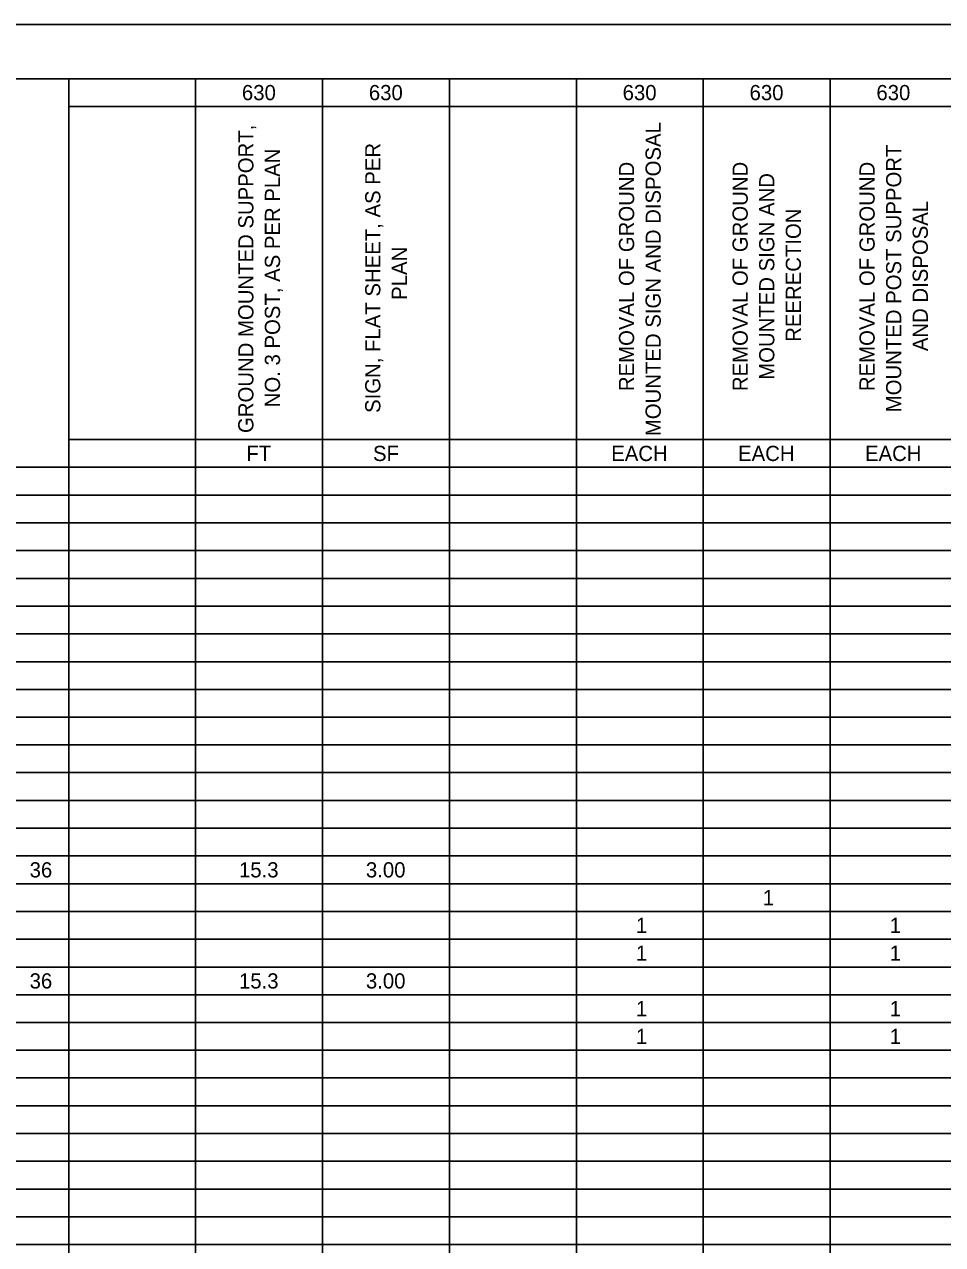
# Model space of a CAD drawing. Extents: x 0 to 34, y 0 to 22.
# Drawn here: x 8.96 to 17.41, y 10.76 to 22 of the extents above; entities that cross this region are included whole.
import ezdxf

# ---------------------------------------------------------------- set-up
doc = ezdxf.new("R2010")
doc.units = 0
for name, color, linetype in [('Default', 7, 'Continuous'), ('SH_Border', 7, 'Continuous'), ('SH_Cut_Line', 7, 'Continuous')]:
    doc.layers.add(name, color=color, linetype=linetype)

msp = doc.modelspace()

# ---------------------------------------------------------------- linework, layer by layer
at = {"layer": 'Default'}
for p, q in [((8.476, 21.5), (9.364, 21.5)), ((9.364, 21.5), (10.533, 21.5)), ((9.364, 21.5), (9.364, 21.244)), ((10.533, 21.5), (12.87, 21.5)), ((10.533, 21.5), (10.533, 21.244)), ((11.702, 21.5), (11.702, 21.244)), ((12.87, 21.5), (24.557, 21.5)), ((12.87, 21.5), (12.87, 21.244)), ((14.039, 21.5), (14.039, 21.244)), ((15.208, 21.5), (15.208, 21.244)), ((16.377, 21.5), (16.377, 21.244)), ((9.364, 21.244), (10.533, 21.244)), ((9.364, 21.244), (9.364, 20.989)), ((10.533, 21.244), (12.87, 21.244)), ((10.533, 21.244), (10.533, 20.989)), ((11.702, 21.244), (11.702, 20.989)), ((12.87, 21.244), (24.557, 21.244)), ((12.87, 21.244), (12.87, 20.989)), ((14.039, 21.244), (14.039, 20.989)), ((15.208, 21.244), (15.208, 20.989)), ((16.377, 21.244), (16.377, 20.989)), ((9.364, 20.989), (9.364, 20.733)), ((10.533, 20.989), (10.533, 20.733)), ((11.702, 20.989), (11.702, 20.733)), ((12.87, 20.989), (12.87, 20.733)), ((14.039, 20.989), (14.039, 20.733)), ((15.208, 20.989), (15.208, 20.733)), ((16.377, 20.989), (16.377, 20.733)), ((9.364, 20.733), (9.364, 20.477)), ((10.533, 20.733), (10.533, 20.477)), ((11.702, 20.733), (11.702, 20.477)), ((12.87, 20.733), (12.87, 20.477)), ((14.039, 20.733), (14.039, 20.477)), ((15.208, 20.733), (15.208, 20.477)), ((16.377, 20.733), (16.377, 20.477)), ((9.364, 20.477), (9.364, 20.222)), ((10.533, 20.477), (10.533, 20.222)), ((11.702, 20.477), (11.702, 20.222)), ((12.87, 20.477), (12.87, 20.222)), ((14.039, 20.477), (14.039, 20.222)), ((15.208, 20.477), (15.208, 20.222)), ((16.377, 20.477), (16.377, 20.222)), ((9.364, 20.222), (9.364, 19.966)), ((10.533, 20.222), (10.533, 19.966)), ((11.702, 20.222), (11.702, 19.966)), ((12.87, 20.222), (12.87, 19.966)), ((14.039, 20.222), (14.039, 19.966)), ((15.208, 20.222), (15.208, 19.966)), ((16.377, 20.222), (16.377, 19.966)), ((9.364, 19.966), (9.364, 19.71)), ((10.533, 19.966), (10.533, 19.71)), ((11.702, 19.966), (11.702, 19.71)), ((12.87, 19.966), (12.87, 19.71)), ((14.039, 19.966), (14.039, 19.71)), ((15.208, 19.966), (15.208, 19.71)), ((16.377, 19.966), (16.377, 19.71)), ((9.364, 19.71), (9.364, 19.199)), ((10.533, 19.71), (10.533, 19.199)), ((11.702, 19.71), (11.702, 19.199)), ((12.87, 19.71), (12.87, 19.199)), ((14.039, 19.71), (14.039, 19.199)), ((15.208, 19.71), (15.208, 19.199)), ((16.377, 19.71), (16.377, 19.199)), ((9.364, 19.199), (9.364, 18.432)), ((10.533, 19.199), (10.533, 18.432)), ((11.702, 19.199), (11.702, 18.432)), ((12.87, 19.199), (12.87, 18.432)), ((14.039, 19.199), (14.039, 18.432)), ((15.208, 19.199), (15.208, 18.432)), ((16.377, 19.199), (16.377, 18.432)), ((9.364, 18.432), (9.364, 18.177)), ((10.533, 18.432), (10.533, 18.177)), ((11.702, 18.432), (11.702, 18.177)), ((12.87, 18.432), (12.87, 18.177)), ((14.039, 18.432), (14.039, 18.177)), ((15.208, 18.432), (15.208, 18.177)), ((16.377, 18.432), (16.377, 18.177)), ((9.364, 18.177), (10.533, 18.177)), ((9.364, 18.177), (9.364, 17.665)), ((10.533, 18.177), (12.87, 18.177)), ((10.533, 18.177), (10.533, 17.665)), ((11.702, 18.177), (11.702, 17.665)), ((12.87, 18.177), (24.557, 18.177)), ((12.87, 18.177), (12.87, 17.665)), ((14.039, 18.177), (14.039, 17.665)), ((15.208, 18.177), (15.208, 17.665)), ((16.377, 18.177), (16.377, 17.665)), ((8.476, 17.921), (10.533, 17.921)), ((10.533, 17.921), (12.87, 17.921)), ((12.87, 17.921), (24.557, 17.921)), ((8.476, 17.665), (10.533, 17.665)), ((9.364, 17.665), (9.364, 17.41)), ((10.533, 17.665), (12.87, 17.665)), ((10.533, 17.665), (10.533, 17.41)), ((11.702, 17.665), (11.702, 17.41)), ((12.87, 17.665), (24.557, 17.665)), ((12.87, 17.665), (12.87, 17.41)), ((14.039, 17.665), (14.039, 17.41)), ((15.208, 17.665), (15.208, 17.41)), ((16.377, 17.665), (16.377, 17.41)), ((8.476, 17.41), (10.533, 17.41)), ((9.364, 17.41), (9.364, 16.387)), ((10.533, 17.41), (12.87, 17.41)), ((10.533, 17.41), (10.533, 16.387)), ((11.702, 17.41), (11.702, 16.387)), ((12.87, 17.41), (24.557, 17.41)), ((12.87, 17.41), (12.87, 16.387)), ((14.039, 17.41), (14.039, 16.387)), ((15.208, 17.41), (15.208, 16.387)), ((16.377, 17.41), (16.377, 16.387)), ((8.476, 17.154), (10.533, 17.154)), ((10.533, 17.154), (12.87, 17.154)), ((12.87, 17.154), (24.557, 17.154)), ((8.476, 16.898), (10.533, 16.898)), ((10.533, 16.898), (12.87, 16.898)), ((12.87, 16.898), (24.557, 16.898)), ((8.476, 16.643), (10.533, 16.643)), ((10.533, 16.643), (12.87, 16.643)), ((12.87, 16.643), (24.557, 16.643)), ((8.476, 16.387), (10.533, 16.387)), ((9.364, 16.387), (9.364, 16.131)), ((10.533, 16.387), (12.87, 16.387)), ((10.533, 16.387), (10.533, 16.131)), ((11.702, 16.387), (11.702, 16.131)), ((12.87, 16.387), (24.557, 16.387)), ((12.87, 16.387), (12.87, 16.131)), ((14.039, 16.387), (14.039, 16.131)), ((15.208, 16.387), (15.208, 16.131)), ((16.377, 16.387), (16.377, 16.131)), ((8.476, 16.131), (10.533, 16.131)), ((9.364, 16.131), (9.364, 15.62)), ((10.533, 16.131), (12.87, 16.131)), ((10.533, 16.131), (10.533, 15.62)), ((11.702, 16.131), (11.702, 15.62)), ((12.87, 16.131), (24.557, 16.131)), ((12.87, 16.131), (12.87, 15.62)), ((14.039, 16.131), (14.039, 15.62)), ((15.208, 16.131), (15.208, 15.62)), ((16.377, 16.131), (16.377, 15.62)), ((8.476, 15.876), (10.533, 15.876)), ((10.533, 15.876), (12.87, 15.876)), ((12.87, 15.876), (24.557, 15.876)), ((8.476, 15.62), (10.533, 15.62)), ((9.364, 15.62), (9.364, 15.109)), ((10.533, 15.62), (12.87, 15.62)), ((10.533, 15.62), (10.533, 15.109)), ((11.702, 15.62), (11.702, 15.109)), ((12.87, 15.62), (24.557, 15.62)), ((12.87, 15.62), (12.87, 15.109)), ((14.039, 15.62), (14.039, 15.109)), ((15.208, 15.62), (15.208, 15.109)), ((16.377, 15.62), (16.377, 15.109)), ((8.476, 15.364), (10.533, 15.364)), ((10.533, 15.364), (12.87, 15.364)), ((12.87, 15.364), (24.557, 15.364)), ((8.476, 15.109), (10.533, 15.109)), ((9.364, 15.109), (9.364, 14.853)), ((10.533, 15.109), (12.87, 15.109)), ((10.533, 15.109), (10.533, 14.853)), ((11.702, 15.109), (11.702, 14.853)), ((12.87, 15.109), (24.557, 15.109)), ((12.87, 15.109), (12.87, 14.853)), ((14.039, 15.109), (14.039, 14.853)), ((15.208, 15.109), (15.208, 14.853)), ((16.377, 15.109), (16.377, 14.853)), ((8.476, 14.853), (10.533, 14.853)), ((9.364, 14.853), (9.364, 14.342)), ((10.533, 14.853), (12.87, 14.853)), ((10.533, 14.853), (10.533, 14.342)), ((11.702, 14.853), (11.702, 14.342)), ((12.87, 14.853), (24.557, 14.853)), ((12.87, 14.853), (12.87, 14.342)), ((14.039, 14.853), (14.039, 14.342)), ((15.208, 14.853), (15.208, 14.342)), ((16.377, 14.853), (16.377, 14.342)), ((8.476, 14.597), (10.533, 14.597)), ((10.533, 14.597), (12.87, 14.597)), ((12.87, 14.597), (24.557, 14.597)), ((8.476, 14.342), (10.533, 14.342)), ((9.364, 14.342), (9.364, 14.086)), ((10.533, 14.342), (12.87, 14.342)), ((10.533, 14.342), (10.533, 14.086)), ((11.702, 14.342), (11.702, 14.086)), ((12.87, 14.342), (24.557, 14.342)), ((12.87, 14.342), (12.87, 14.086)), ((14.039, 14.342), (14.039, 14.086)), ((15.208, 14.342), (15.208, 14.086)), ((16.377, 14.342), (16.377, 14.086)), ((8.476, 14.086), (10.533, 14.086)), ((9.364, 14.086), (9.364, 13.319)), ((10.533, 14.086), (12.87, 14.086)), ((10.533, 14.086), (10.533, 13.319)), ((11.702, 14.086), (11.702, 13.319)), ((12.87, 14.086), (24.557, 14.086)), ((12.87, 14.086), (12.87, 13.319)), ((14.039, 14.086), (14.039, 13.319)), ((15.208, 14.086), (15.208, 13.319)), ((16.377, 14.086), (16.377, 13.319)), ((8.476, 13.83), (10.533, 13.83)), ((10.533, 13.83), (12.87, 13.83)), ((12.87, 13.83), (24.557, 13.83)), ((8.476, 13.575), (10.533, 13.575)), ((10.533, 13.575), (12.87, 13.575)), ((12.87, 13.575), (24.557, 13.575)), ((8.476, 13.319), (10.533, 13.319)), ((9.364, 13.319), (9.364, 12.808)), ((10.533, 13.319), (12.87, 13.319)), ((10.533, 13.319), (10.533, 12.808)), ((11.702, 13.319), (11.702, 12.808)), ((12.87, 13.319), (24.557, 13.319)), ((12.87, 13.319), (12.87, 12.808)), ((14.039, 13.319), (14.039, 12.808)), ((15.208, 13.319), (15.208, 12.808)), ((16.377, 13.319), (16.377, 12.808)), ((8.476, 13.063), (10.533, 13.063)), ((10.533, 13.063), (12.87, 13.063)), ((12.87, 13.063), (24.557, 13.063)), ((8.476, 12.808), (10.533, 12.808)), ((9.364, 12.808), (9.364, 12.041)), ((10.533, 12.808), (12.87, 12.808)), ((10.533, 12.808), (10.533, 12.041)), ((11.702, 12.808), (11.702, 12.041)), ((12.87, 12.808), (24.557, 12.808)), ((12.87, 12.808), (12.87, 12.041)), ((14.039, 12.808), (14.039, 12.041)), ((15.208, 12.808), (15.208, 12.041)), ((16.377, 12.808), (16.377, 12.041)), ((8.476, 12.552), (10.533, 12.552)), ((10.533, 12.552), (12.87, 12.552)), ((12.87, 12.552), (24.557, 12.552)), ((8.476, 12.297), (10.533, 12.297)), ((10.533, 12.297), (12.87, 12.297)), ((12.87, 12.297), (24.557, 12.297)), ((8.476, 12.041), (10.533, 12.041)), ((9.364, 12.041), (9.364, 11.53)), ((10.533, 12.041), (12.87, 12.041)), ((10.533, 12.041), (10.533, 11.53)), ((11.702, 12.041), (11.702, 11.53)), ((12.87, 12.041), (24.557, 12.041)), ((12.87, 12.041), (12.87, 11.53)), ((14.039, 12.041), (14.039, 11.53)), ((15.208, 12.041), (15.208, 11.53)), ((16.377, 12.041), (16.377, 11.53)), ((8.476, 11.785), (10.533, 11.785)), ((10.533, 11.785), (12.87, 11.785)), ((12.87, 11.785), (24.557, 11.785)), ((8.476, 11.53), (10.533, 11.53)), ((9.364, 11.53), (9.364, 10.763)), ((10.533, 11.53), (12.87, 11.53)), ((10.533, 11.53), (10.533, 10.763)), ((11.702, 11.53), (11.702, 10.763)), ((12.87, 11.53), (24.557, 11.53)), ((12.87, 11.53), (12.87, 10.763)), ((14.039, 11.53), (14.039, 10.763)), ((15.208, 11.53), (15.208, 10.763)), ((16.377, 11.53), (16.377, 10.763)), ((8.476, 11.274), (10.533, 11.274)), ((10.533, 11.274), (12.87, 11.274)), ((12.87, 11.274), (24.557, 11.274)), ((8.476, 11.018), (10.533, 11.018)), ((10.533, 11.018), (12.87, 11.018)), ((12.87, 11.018), (24.557, 11.018)), ((8.476, 10.763), (10.533, 10.763)), ((9.364, 10.763), (9.364, 10.251)), ((10.533, 10.763), (12.87, 10.763)), ((10.533, 10.763), (10.533, 10.251)), ((11.702, 10.763), (11.702, 10.251)), ((12.87, 10.763), (24.557, 10.763)), ((12.87, 10.763), (12.87, 10.251)), ((14.039, 10.763), (14.039, 10.251)), ((15.208, 10.763), (15.208, 10.251)), ((16.377, 10.763), (16.377, 10.251))]:
    msp.add_line(p, q, dxfattribs=at)
at = {"layer": 'SH_Border'}
msp.add_lwpolyline([(1.5, 21.5), (33.5, 21.5), (33.5, 0.5), (1.5, 0.5)], close=True, dxfattribs=at)
at = {"layer": 'SH_Cut_Line'}
msp.add_lwpolyline([(0, 0), (34, 0), (34, 22), (0, 22)], close=True, dxfattribs=at)

# ---------------------------------------------------------------- texts
at = {"layer": 'Default'}
for s, p in [('630', (10.959, 21.302)), ('630', (12.128, 21.302)), ('630', (14.465, 21.302)), ('630', (15.634, 21.302)), ('630', (16.802, 21.302)), ('FT', (11, 17.979)), ('SF', (12.166, 17.979)), ('EACH', (14.36, 17.979)), ('EACH', (15.528, 17.979)), ('EACH', (16.697, 17.979)), ('36', (9.004, 14.144)), ('15.3', (10.932, 14.144)), ('3.00', (12.101, 14.144)), ('1', (15.756, 13.888)), ('1', (14.587, 13.633)), ('1', (16.924, 13.633)), ('1', (14.587, 13.377)), ('1', (16.924, 13.377)), ('36', (9.004, 13.121)), ('15.3', (10.932, 13.121)), ('3.00', (12.101, 13.121)), ('1', (14.587, 12.866)), ('1', (16.924, 12.866)), ('1', (14.587, 12.61)), ('1', (16.924, 12.61))]:
    msp.add_text(s, height=0.14, dxfattribs=at).set_placement(p)
for s, p in [('GROUND MOUNTED SUPPORT, ', (11.065, 18.237)), ('MOUNTED SIGN AND DISPOSAL', (14.816, 18.208)), ('NO. 3 POST, AS PER PLAN', (11.31, 18.474)), ('SIGN, FLAT SHEET, AS PER ', (12.234, 18.422)), ('MOUNTED POST SUPPORT ', (17.031, 18.428)), ('REMOVAL OF GROUND ', (14.571, 18.623)), ('REMOVAL OF GROUND ', (15.617, 18.623)), ('REMOVAL OF GROUND ', (16.786, 18.623)), ('MOUNTED SIGN AND ', (15.862, 18.727)), ('AND DISPOSAL', (17.276, 18.991)), ('REERECTION', (16.107, 19.077)), ('PLAN', (12.479, 19.463))]:
    msp.add_text(s, height=0.14, rotation=90, dxfattribs=at).set_placement(p)

doc.saveas('drawing.dxf')
